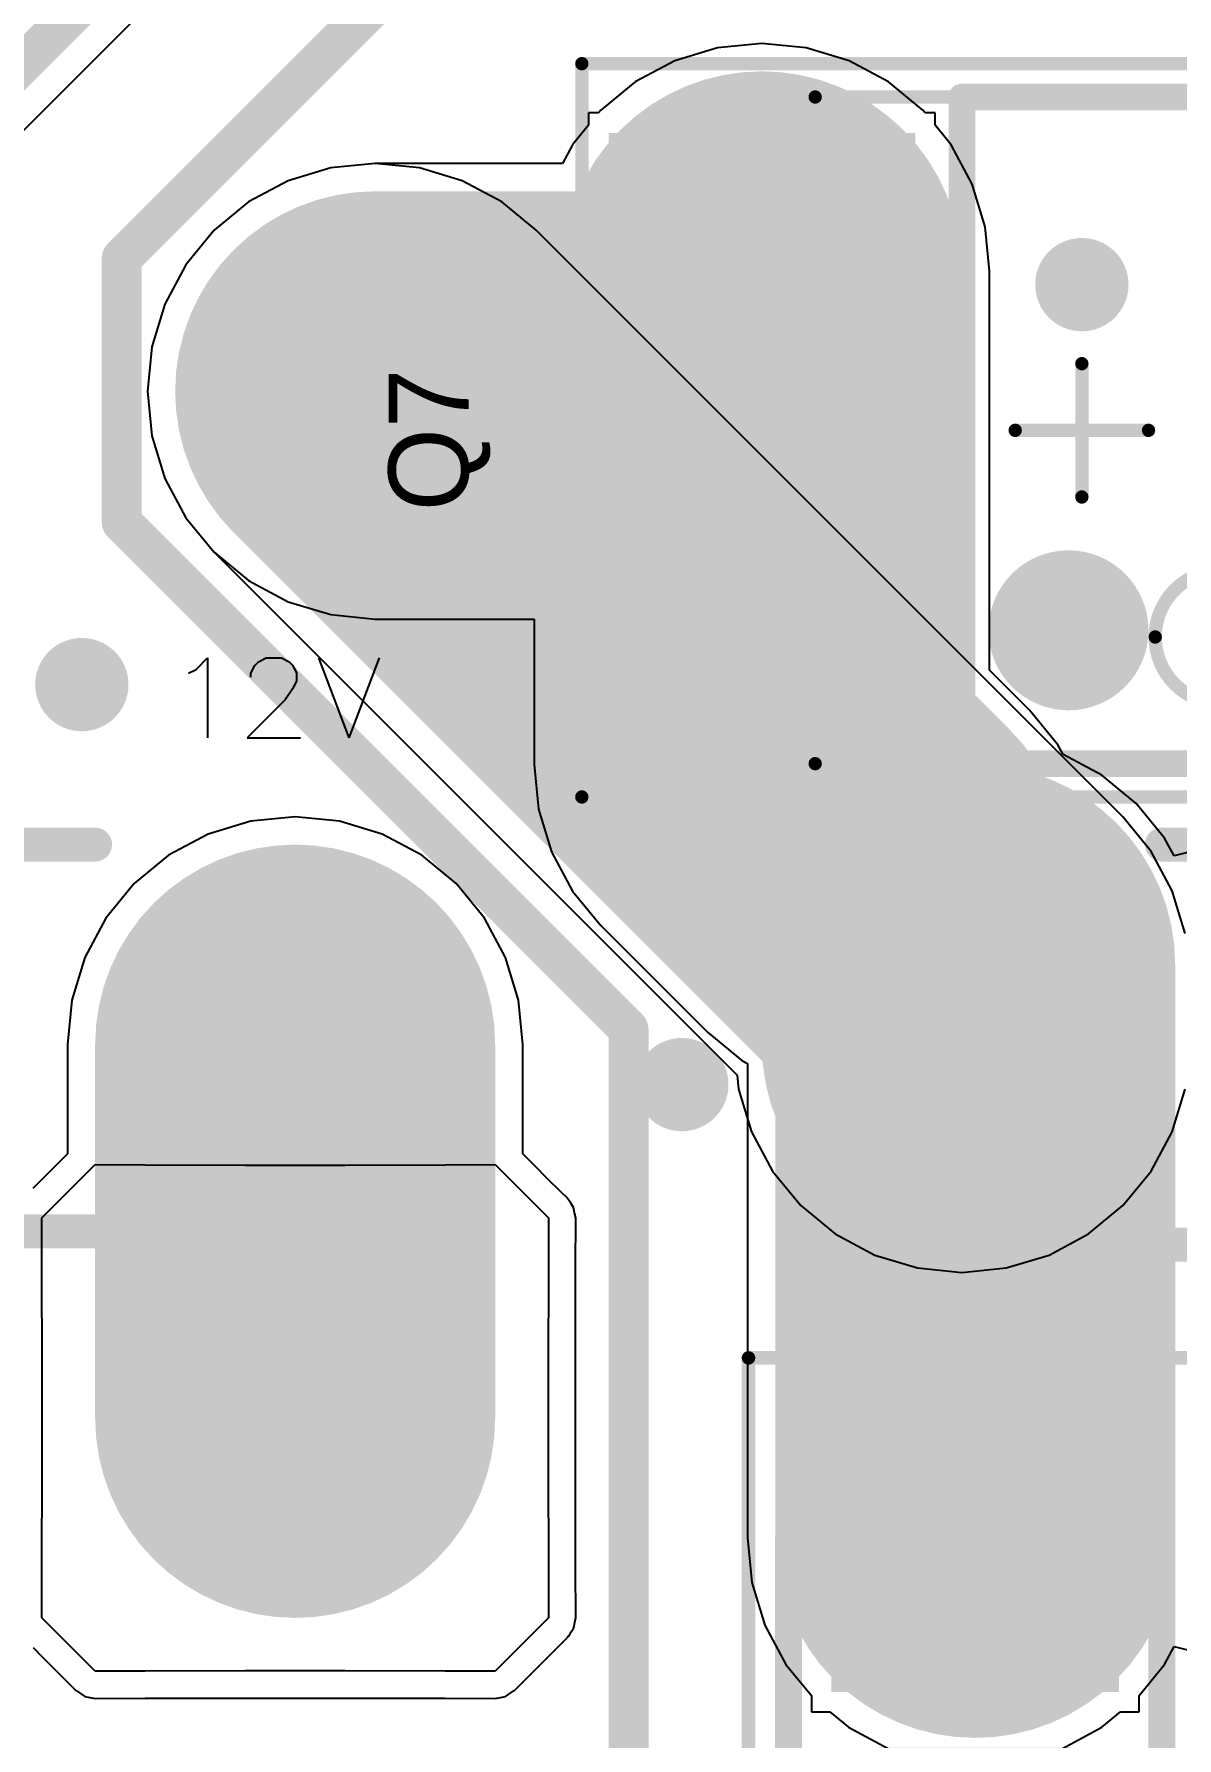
# Model space of a CAD drawing. Header units: millimetres. Extents: x 59 to 152, y 30 to 146.
# Drawn here: x 126.14 to 134.71, y 57.1 to 69.88 of the extents above; entities that cross this region are included whole.
import ezdxf

# ---------------------------------------------------------------- set-up
doc = ezdxf.new("R2010")
doc.units = ezdxf.units.MM
for name, color, linetype in [('BottomLayer', 5, 'Continuous'), ('BottomSolder', 6, 'Continuous'), ('Mechanical13', 56, 'Continuous'), ('Mechanical15', 56, 'Continuous'), ('Mechanical16', 56, 'Continuous'), ('MultiLayer', 9, 'Continuous'), ('PadHoleLayer', 156, 'Continuous'), ('TopLayer', 1, 'Continuous'), ('TopOverlay', 2, 'Continuous'), ('TopPaste', 8, 'Continuous'), ('TopSolder', 216, 'Continuous'), ('ViaHoleLayer', 16, 'Continuous')]:
    doc.layers.add(name, color=color, linetype=linetype)

# ---------------------------------------------------------------- blocks, each defined once
blk = doc.blocks.new('SMB_BIDIR_226')
at = {"layer": 'Mechanical16', "const_width": 0.1016}
for points in [[(3.556, 1.69999914), (-3.55000052, 1.69999914)], [(-3.55000052, -1.69999914), (-3.55000052, 1.69999914)], [(3.556, -1.69999914), (3.556, 1.69999914)], [(3.556, -1.69999914), (-3.55000052, -1.69999914)]]:
    blk.add_lwpolyline(points, dxfattribs=at)
at = {"layer": 'Mechanical16', "const_width": 0.0508}
for points in [[(-3.57540052, 1.69999914, 1), (-3.52460052, 1.69999914, 1)], [(-3.57540052, 1.69999914, 1), (-3.52460052, 1.69999914, 1)], [(3.5306, 1.69999914, 1), (3.5814, 1.69999914, 1)], [(3.5306, 1.69999914, 1), (3.5814, 1.69999914, 1)], [(-3.57540052, -1.69999914, 1), (-3.52460052, -1.69999914, 1)], [(-3.57540052, -1.69999914, 1), (-3.52460052, -1.69999914, 1)], [(3.5306, -1.69999914, 1), (3.5814, -1.69999914, 1)], [(3.5306, -1.69999914, 1), (3.5814, -1.69999914, 1)]]:
    blk.add_lwpolyline(points, format="xyb", close=True, dxfattribs=at)
at = {"layer": 'TopLayer'}
for points in [[(-1.09510068, -1.0287), (-1.09510068, 1.0287), (-3.30490068, -1.0287), (-3.30490068, 1.0287)], [(3.3147, -1.0287), (3.3147, 1.0287), (1.1049, -1.0287), (1.1049, 1.0287)]]:
    blk.add_solid(points, dxfattribs=at)
at = {"layer": 'TopOverlay'}
for p, q in [((0.7000011399999999, 0.7000011399999999), (-0.499999, 0)), ((0.7000011399999999, -0.7000011399999999), (0.7000011399999999, 0.7000011399999999)), ((-0.499999, 0), (0.7000011399999999, -0.7000011399999999))]:
    blk.add_line(p, q, dxfattribs=at)
for points, const_width in [([(2.20000068, 1.39999974), (-2.20000068, 1.39999974)], 0.2032), ([(-0.499999, -0.7000011399999999), (-0.499999, 0.7000011399999999)], 0.254), ([(2.20000068, -1.39999974), (-2.20000068, -1.39999974)], 0.2032)]:
    blk.add_lwpolyline(points, dxfattribs=dict(at, const_width=const_width))
for points, const_width in [([(-2.25080068, 1.39999974, 1), (-2.14920068, 1.39999974, 1)], 0.1016), ([(2.14920068, 1.39999974, 1), (2.25080068, 1.39999974, 1)], 0.1016), ([(-0.563499, 0.7000011399999999, 1), (-0.436499, 0.7000011399999999, 1)], 0.127), ([(-0.563499, -0.7000011399999999, 1), (-0.436499, -0.7000011399999999, 1)], 0.127), ([(-2.25080068, -1.39999974, 1), (-2.14920068, -1.39999974, 1)], 0.1016), ([(2.14920068, -1.39999974, 1), (2.25080068, -1.39999974, 1)], 0.1016)]:
    blk.add_lwpolyline(points, format="xyb", close=True, dxfattribs=dict(at, const_width=const_width))
at = {"layer": 'TopPaste'}
for points in [[(-1.09510068, -1.0287), (-1.09510068, 1.0287), (-3.30490068, -1.0287), (-3.30490068, 1.0287)], [(3.3147, -1.0287), (3.3147, 1.0287), (1.1049, -1.0287), (1.1049, 1.0287)]]:
    blk.add_solid(points, dxfattribs=at)
at = {"layer": 'TopSolder'}
for points in [[(-1.04510078, -1.0786999), (-1.04510078, 1.0786999), (-3.35490058, -1.0786999), (-3.35490058, 1.0786999)], [(3.3646999, -1.0786999), (3.3646999, 1.0786999), (1.0549001, -1.0786999), (1.0549001, 1.0786999)]]:
    blk.add_solid(points, dxfattribs=at)
blk = doc.blocks.new('RUEF250_233')
at = {"layer": 'BottomLayer', "const_width": 1.00000054}
for points in [[(-2.99999908, 0, 1), (-2.00000108, 0, 1)], [(2.00000108, 0, 1), (2.99999908, 0, 1)]]:
    blk.add_lwpolyline(points, format="xyb", close=True, dxfattribs=at)
at = {"layer": 'BottomSolder', "const_width": 1.05000044}
for points in [[(-3.0250003, 0, 1), (-1.97499986, 0, 1)], [(1.97499986, 0, 1), (3.0250003, 0, 1)]]:
    blk.add_lwpolyline(points, format="xyb", close=True, dxfattribs=at)
at = {"layer": 'MultiLayer', "const_width": 1.00000054}
for points in [[(-2.99999908, 0, 1), (-2.00000108, 0, 1)], [(2.00000108, 0, 1), (2.99999908, 0, 1)]]:
    blk.add_lwpolyline(points, format="xyb", close=True, dxfattribs=at)
at = {"layer": 'PadHoleLayer', "const_width": 0.7999984}
for points in [[(-2.89999928, 0, 1), (-2.10000088, 0, 1)], [(2.10000088, 0, 1), (2.89999928, 0, 1)]]:
    blk.add_lwpolyline(points, format="xyb", close=True, dxfattribs=at)
at = {"layer": 'TopLayer', "const_width": 1.00000054}
for points in [[(-2.99999908, 0, 1), (-2.00000108, 0, 1)], [(2.00000108, 0, 1), (2.99999908, 0, 1)]]:
    blk.add_lwpolyline(points, format="xyb", close=True, dxfattribs=at)
at = {"layer": 'TopOverlay', "const_width": 0.254}
for points in [[(-5.749998659999999, -1.40000228), (-5.749998659999999, 1.49999954)], [(-5.749998659999999, 1.49999954), (-3.99999962, 1.49999954)], [(3.99999962, 1.49999954), (5.69999876, 1.49999954)], [(5.69999876, -1.49999954), (5.69999876, 1.49999954)], [(-5.749998659999999, -1.40000228), (-3.99999962, -1.40000228)], [(3.99999962, -1.49999954), (5.69999876, -1.49999954)]]:
    blk.add_lwpolyline(points, dxfattribs=at)
at = {"layer": 'TopOverlay', "const_width": 0.127}
for points in [[(-5.81349866, 1.49999954, 1), (-5.68649866, 1.49999954, 1)], [(-5.81349866, 1.49999954, 1), (-5.68649866, 1.49999954, 1)], [(-4.06349962, 1.49999954, 1), (-3.93649962, 1.49999954, 1)], [(3.93649962, 1.49999954, 1), (4.06349962, 1.49999954, 1)], [(5.636498759999999, 1.49999954, 1), (5.76349876, 1.49999954, 1)], [(5.636498759999999, 1.49999954, 1), (5.76349876, 1.49999954, 1)], [(-5.81349866, -1.40000228, 1), (-5.68649866, -1.40000228, 1)], [(-5.81349866, -1.40000228, 1), (-5.68649866, -1.40000228, 1)], [(-4.06349962, -1.40000228, 1), (-3.93649962, -1.40000228, 1)], [(3.93649962, -1.49999954, 1), (4.06349962, -1.49999954, 1)], [(5.636498759999999, -1.49999954, 1), (5.76349876, -1.49999954, 1)], [(5.636498759999999, -1.49999954, 1), (5.76349876, -1.49999954, 1)]]:
    blk.add_lwpolyline(points, format="xyb", close=True, dxfattribs=at)
at = {"layer": 'TopSolder', "const_width": 1.05000044}
for points in [[(-3.0250003, 0, 1), (-1.97499986, 0, 1)], [(1.97499986, 0, 1), (3.0250003, 0, 1)]]:
    blk.add_lwpolyline(points, format="xyb", close=True, dxfattribs=at)
blk = doc.blocks.new('SO_8___IRF_FET_251')
at = {"layer": 'Mechanical13', "const_width": 0.0999998}
for points in [[(2.00000108, 2.50000008), (-2.00000108, 2.50000008)], [(-2.00000108, 2.50000008), (-2.00000108, -2.50000008)], [(2.00000108, 2.50000008), (2.00000108, -2.50000008)], [(2.00000108, -2.50000008), (-2.00000108, -2.50000008)]]:
    blk.add_lwpolyline(points, dxfattribs=at)
at = {"layer": 'Mechanical13'}
for points, const_width in [([(-2.02499976, 2.50000008, 1), (-1.9750024, 2.50000008, 1)], 0.0499999), ([(-2.02499976, 2.50000008, 1), (-1.9750024, 2.50000008, 1)], 0.0499999), ([(1.9750024, 2.50000008, 1), (2.02499976, 2.50000008, 1)], 0.0499999), ([(1.9750024, 2.50000008, 1), (2.02499976, 2.50000008, 1)], 0.0499999), ([(-0.55000144, 1.54999944, 1), (-1.54999944, 1.54999944, 1)], 0.0999998), ([(-1.57499812, 1.54999944, 1), (-1.52500076, 1.54999944, 1)], 0.0499999), ([(-0.57500012, 1.54999944, 1), (-0.52500276, 1.54999944, 1)], 0.0499999), ([(-2.02499976, -2.50000008, 1), (-1.9750024, -2.50000008, 1)], 0.0499999), ([(-2.02499976, -2.50000008, 1), (-1.9750024, -2.50000008, 1)], 0.0499999), ([(1.9750024, -2.50000008, 1), (2.02499976, -2.50000008, 1)], 0.0499999), ([(1.9750024, -2.50000008, 1), (2.02499976, -2.50000008, 1)], 0.0499999)]:
    blk.add_lwpolyline(points, format="xyb", close=True, dxfattribs=dict(at, const_width=const_width))
at = {"layer": 'Mechanical15', "const_width": 0.0999998}
for points in [[(3.75000012, 2.74999958), (-3.75000012, 2.74999958)], [(-3.75000012, 2.74999958), (-3.75000012, -2.74999958)], [(3.75000012, 2.74999958), (3.75000012, -2.74999958)], [(0, 0.499999), (0, -0.499999)], [(0.499999, 0), (-0.499999, 0)], [(3.75000012, -2.74999958), (-3.75000012, -2.74999958)]]:
    blk.add_lwpolyline(points, dxfattribs=at)
at = {"layer": 'Mechanical15', "const_width": 0.0499999}
for points in [[(-3.7749988, 2.74999958, 1), (-3.72500144, 2.74999958, 1)], [(-3.7749988, 2.74999958, 1), (-3.72500144, 2.74999958, 1)], [(3.72500144, 2.74999958, 1), (3.7749988, 2.74999958, 1)], [(3.72500144, 2.74999958, 1), (3.7749988, 2.74999958, 1)], [(-0.02499868, 0.499999, 1), (0.02499868, 0.499999, 1)], [(-0.52499768, 0, 1), (-0.47500032, 0, 1)], [(0.47500032, 0, 1), (0.52499768, 0, 1)], [(-0.02499868, -0.499999, 1), (0.02499868, -0.499999, 1)], [(-3.7749988, -2.74999958, 1), (-3.72500144, -2.74999958, 1)], [(-3.7749988, -2.74999958, 1), (-3.72500144, -2.74999958, 1)], [(3.72500144, -2.74999958, 1), (3.7749988, -2.74999958, 1)], [(3.72500144, -2.74999958, 1), (3.7749988, -2.74999958, 1)]]:
    blk.add_lwpolyline(points, format="xyb", close=True, dxfattribs=at)
at = {"layer": 'TopLayer'}
for points in [[(-1.29999994, 1.63000182), (-1.29999994, 2.17999818), (-3.50000062, 1.63000182), (-3.50000062, 2.17999818)], [(3.50000062, 1.63000182), (3.50000062, 2.17999818), (1.29999994, 1.63000182), (1.29999994, 2.17999818)], [(-1.29999994, 0.36000182), (-1.29999994, 0.90999818), (-3.50000062, 0.36000182), (-3.50000062, 0.90999818)], [(3.50000062, 0.36000182), (3.50000062, 0.90999818), (1.29999994, 0.36000182), (1.29999994, 0.90999818)], [(-1.29999994, -0.90999818), (-1.29999994, -0.36000182), (-3.50000062, -0.90999818), (-3.50000062, -0.36000182)], [(3.50000062, -0.90999818), (3.50000062, -0.36000182), (1.29999994, -0.90999818), (1.29999994, -0.36000182)], [(-1.29999994, -2.17999818), (-1.29999994, -1.63000182), (-3.50000062, -2.17999818), (-3.50000062, -1.63000182)], [(3.50000062, -2.17999818), (3.50000062, -1.63000182), (1.29999994, -2.17999818), (1.29999994, -1.63000182)]]:
    blk.add_solid(points, dxfattribs=at)
at = {"layer": 'TopOverlay'}
for points, const_width in [([(-2.27499926, 2.72999962, 1), (-2.5250013, 2.72999962, 1)], 0.2499995), ([(-2.58750054, 2.72999962, 1), (-2.46250206, 2.72999962, 1)], 0.12499848), ([(-2.3374985, 2.72999962, 1), (-2.21250002, 2.72999962, 1)], 0.12499848), ([(-0.95000064, 2.50000008, 1), (-0.85000084, 2.50000008, 1)], 0.0999998), ([(-0.95000064, 2.50000008, 1), (-0.85000084, 2.50000008, 1)], 0.0999998), ([(0.85000084, 2.50000008, 1), (0.95000064, 2.50000008, 1)], 0.0999998), ([(0.85000084, 2.50000008, 1), (0.95000064, 2.50000008, 1)], 0.0999998), ([(0.3999992, 1.49999954, 1), (-0.1999996, 1.49999954, 1)], 0.5999987999999999), ([(-0.3499993, 1.49999954, 1), (-0.0499999, 1.49999954, 1)], 0.2999994), ([(0.2499995, 1.49999954, 1), (0.5499989, 1.49999954, 1)], 0.2999994), ([(-0.95000064, -2.50000008, 1), (-0.85000084, -2.50000008, 1)], 0.0999998), ([(-0.95000064, -2.50000008, 1), (-0.85000084, -2.50000008, 1)], 0.0999998), ([(0.85000084, -2.50000008, 1), (0.95000064, -2.50000008, 1)], 0.0999998), ([(0.85000084, -2.50000008, 1), (0.95000064, -2.50000008, 1)], 0.0999998)]:
    blk.add_lwpolyline(points, format="xyb", close=True, dxfattribs=dict(at, const_width=const_width))
at = {"layer": 'TopOverlay', "const_width": 0.1999996}
for points in [[(-0.90000074, 2.50000008), (-0.90000074, -2.50000008)], [(0.90000074, 2.50000008), (-0.90000074, 2.50000008)], [(0.90000074, 2.50000008), (0.90000074, -2.50000008)], [(0.90000074, -2.50000008), (-0.90000074, -2.50000008)]]:
    blk.add_lwpolyline(points, dxfattribs=at)
at = {"layer": 'TopPaste'}
for points in [[(-1.29999994, 1.63000182), (-1.29999994, 2.17999818), (-3.50000062, 1.63000182), (-3.50000062, 2.17999818)], [(3.50000062, 1.63000182), (3.50000062, 2.17999818), (1.29999994, 1.63000182), (1.29999994, 2.17999818)], [(-1.29999994, 0.36000182), (-1.29999994, 0.90999818), (-3.50000062, 0.36000182), (-3.50000062, 0.90999818)], [(3.50000062, 0.36000182), (3.50000062, 0.90999818), (1.29999994, 0.36000182), (1.29999994, 0.90999818)], [(-1.29999994, -0.90999818), (-1.29999994, -0.36000182), (-3.50000062, -0.90999818), (-3.50000062, -0.36000182)], [(3.50000062, -0.90999818), (3.50000062, -0.36000182), (1.29999994, -0.90999818), (1.29999994, -0.36000182)], [(-1.29999994, -2.17999818), (-1.29999994, -1.63000182), (-3.50000062, -2.17999818), (-3.50000062, -1.63000182)], [(3.50000062, -2.17999818), (3.50000062, -1.63000182), (1.29999994, -2.17999818), (1.29999994, -1.63000182)]]:
    blk.add_solid(points, dxfattribs=at)
at = {"layer": 'TopSolder'}
for points in [[(-1.25000004, 1.58000192), (-1.25000004, 2.22999808), (-3.55000052, 1.58000192), (-3.55000052, 2.22999808)], [(3.55000052, 1.58000192), (3.55000052, 2.22999808), (1.25000004, 1.58000192), (1.25000004, 2.22999808)], [(-1.25000004, 0.31000192), (-1.25000004, 0.95999808), (-3.55000052, 0.31000192), (-3.55000052, 0.95999808)], [(3.55000052, 0.31000192), (3.55000052, 0.95999808), (1.25000004, 0.31000192), (1.25000004, 0.95999808)], [(-1.25000004, -0.95999808), (-1.25000004, -0.31000192), (-3.55000052, -0.95999808), (-3.55000052, -0.31000192)], [(3.55000052, -0.95999808), (3.55000052, -0.31000192), (1.25000004, -0.95999808), (1.25000004, -0.31000192)], [(-1.25000004, -2.22999808), (-1.25000004, -1.58000192), (-3.55000052, -2.22999808), (-3.55000052, -1.58000192)], [(3.55000052, -2.22999808), (3.55000052, -1.58000192), (1.25000004, -2.22999808), (1.25000004, -1.58000192)]]:
    blk.add_solid(points, dxfattribs=at)
blk = doc.blocks.new('M____F___0039301101_323')
at = {"layer": 'BottomLayer', "const_width": 1.39999974}
blk.add_lwpolyline([(7.70000238, 5.49999916, 1), (9.099999579999999, 5.49999916, 1)], format="xyb", close=True, dxfattribs=at)
at = {"layer": 'BottomSolder', "const_width": 1.44999964}
blk.add_lwpolyline([(7.67500116, 5.49999916, 1), (9.125000799999999, 5.49999916, 1)], format="xyb", close=True, dxfattribs=at)
at = {"layer": 'MultiLayer', "const_width": 1.39999974}
blk.add_lwpolyline([(7.70000238, 5.49999916, 1), (9.099999579999999, 5.49999916, 1)], format="xyb", close=True, dxfattribs=at)
at = {"layer": 'PadHoleLayer', "const_width": 0.8999982}
blk.add_lwpolyline([(7.950001879999999, 5.49999916, 1), (8.85000008, 5.49999916, 1)], format="xyb", close=True, dxfattribs=at)
at = {"layer": 'TopLayer', "const_width": 1.39999974}
blk.add_lwpolyline([(7.70000238, 5.49999916, 1), (9.099999579999999, 5.49999916, 1)], format="xyb", close=True, dxfattribs=at)
at = {"layer": 'TopSolder', "const_width": 1.44999964}
blk.add_lwpolyline([(7.67500116, 5.49999916, 1), (9.125000799999999, 5.49999916, 1)], format="xyb", close=True, dxfattribs=at)

msp = doc.modelspace()

# ---------------------------------------------------------------- linework, layer by layer
at = {"layer": 'BottomLayer'}
for p, q in [((128.69999914, 68.90822388), (128.36674098, 68.87539946)), ((129.0332573, 68.87539946), (128.69999914, 68.90822388)), ((128.0462895, 68.77819366), (127.75096116, 68.62033774)), ((128.36674098, 68.87539946), (128.0462895, 68.77819366)), ((129.35370878, 68.77819366), (129.0332573, 68.87539946)), ((129.64903712, 68.62033774), (129.35370878, 68.77819366)), ((127.75096116, 68.62033774), (127.49210214, 68.40789722)), ((129.90789614, 68.40789722), (129.64903712, 68.62033774)), ((127.49210214, 68.40789722), (127.27966162, 68.14903819999999)), ((134.30788226, 64.00790855999999), (129.90789614, 68.40789722)), ((127.27966162, 68.14903819999999), (127.1218057, 67.85370986)), ((127.1218057, 67.85370986), (127.0245999, 67.53325837999999)), ((127.0245999, 67.53325837999999), (126.99177548, 67.20000021999999)), ((126.99177548, 67.20000021999999), (127.0245999, 66.86674205999999)), ((127.0245999, 66.86674205999999), (127.1218057, 66.54629057999999)), ((127.1218057, 66.54629057999999), (127.27966162, 66.25096223999999)), ((127.27966162, 66.25096223999999), (127.49210214, 65.99210321999999)), ((127.49210214, 65.99210321999999), (131.41445396, 62.06975394)), ((127.76673964, 63.9753991), (127.4462907, 63.8781933)), ((128.10000034, 64.00822352), (127.76673964, 63.9753991)), ((128.43325596, 63.9753991), (128.10000034, 64.00822352)), ((128.75370744, 63.8781933), (128.43325596, 63.9753991)), ((134.3078975, 64.00789585999999), (134.30788226, 64.00790855999999)), ((134.52033802, 63.74903684), (134.3078975, 64.00789585999999)), ((127.4462907, 63.8781933), (127.15095982, 63.72033738)), ((129.04903832, 63.72033738), (128.75370744, 63.8781933)), ((127.15095982, 63.72033738), (126.89210334, 63.50789686)), ((129.30789734, 63.50789686), (129.04903832, 63.72033738)), ((134.67819394, 63.4537085), (134.52033802, 63.74903684)), ((126.89210334, 63.50789686), (126.67966028, 63.2490353)), ((129.52033786, 63.24903784), (129.30789734, 63.50789686)), ((134.77540228, 63.13325701999999), (134.67819394, 63.4537085)), ((126.67966028, 63.2490353), (126.52180436, 62.95370696)), ((129.67819378, 62.95370696), (129.52033786, 63.24903784)), ((126.52180436, 62.95370696), (126.42459602, 62.63325548)), ((129.77539958, 62.63325548), (129.67819378, 62.95370696)), ((126.42459602, 62.63325548), (126.39177414, 62.29999732)), ((129.808224, 62.29999986), (129.77539958, 62.63325548)), ((126.39177414, 62.29999732), (126.39177414, 61.47984656)), ((129.80822146, 62.29997445999999), (129.808224, 62.29999986)), ((129.80822146, 61.47980084), (129.80822146, 62.29997445999999)), ((131.41445396, 62.06975394), (131.42459872, 61.9667417)), ((131.42459872, 61.9667417), (131.52180706, 61.64629022)), ((134.67819394, 61.64629022), (134.77540228, 61.9667417)), ((131.52180706, 61.64629022), (131.67966552, 61.35096188)), ((134.52033548, 61.35096188), (134.67819394, 61.64629022)), ((126.39177414, 61.47984656), (126.30584848, 61.39363388)), ((129.89386518, 61.39387517999999), (129.80822146, 61.47980084)), ((126.30584848, 61.39363388), (126.2063135, 61.29409381999999)), ((126.45027796, 61.24967938), (126.55011774, 61.34984935999999)), ((126.55011774, 61.34984935999999), (126.5999754, 61.39999404)), ((126.5999754, 61.39999404), (126.59998302, 61.39999404)), ((126.59998302, 61.39999404), (126.97497846, 61.39856401999999)), ((126.97497846, 61.39856401999999), (127.72497696, 61.3969308)), ((127.72497696, 61.3969308), (128.474978, 61.3969308)), ((128.474978, 61.3969308), (129.22497396, 61.39856401999999)), ((129.22497396, 61.39856401999999), (129.59997194, 61.39999404)), ((129.59997194, 61.39999404), (129.59997448, 61.39999404)), ((129.59997448, 61.39999404), (129.64983468, 61.34984935999999)), ((129.64983468, 61.34984935999999), (129.74967192, 61.24968191999999)), ((129.99363892, 61.29409889999999), (129.89386518, 61.39387517999999)), ((131.67966552, 61.35096188), (131.8921035, 61.09210286)), ((134.3078975, 61.09210286), (134.52033548, 61.35096188)), ((126.2063135, 61.29409381999999), (126.13322754, 61.22124408)), ((126.35027562, 61.14967196), (126.45027796, 61.24967938)), ((129.74967192, 61.24968191999999), (129.8496768, 61.14967703999999)), ((130.09380382, 61.19425404), (129.99363892, 61.29409889999999)), ((126.25011072, 61.04982964), (126.35027562, 61.14967196)), ((129.8496768, 61.14967703999999), (129.9498417, 61.04983472)), ((130.14376562, 61.1445818), (130.09380382, 61.19425404)), ((130.14405772, 61.14414746), (130.14376562, 61.1445818)), ((130.14449714, 61.14385282), (130.14405772, 61.14414746)), ((130.16624716, 61.11114524), (130.14449714, 61.14385282)), ((130.18815974, 61.0785545), (130.16624716, 61.11114524)), ((131.8921035, 61.09210286), (132.15096252, 60.87966488)), ((134.04903848, 60.87966488), (134.3078975, 61.09210286)), ((126.19996604, 60.9999669), (126.25011072, 61.04982964)), ((126.19997112, 60.99996436), (126.19996604, 60.9999669)), ((126.20081948, 60.62496891999999), (126.19997112, 60.99996436)), ((129.9498417, 61.04983472), (129.99998638, 60.99997706)), ((129.99998638, 60.99997706), (129.99915834, 60.62497908)), ((130.18826388, 61.07803634), (130.18815974, 61.0785545)), ((130.18855598, 61.07759692), (130.18826388, 61.07803634)), ((130.19612264, 61.03911084), (130.18855598, 61.07759692)), ((130.2039052, 61.00056126), (130.19612264, 61.03911084)), ((130.20307716, 60.62452949999999), (130.2039052, 60.99952748)), ((130.2038036, 61.0000431), (130.2039052, 61.00056126)), ((130.2039052, 60.99952748), (130.2038036, 61.0000431)), ((132.15096252, 60.87966488), (132.44629086, 60.72180642)), ((133.75371014, 60.72180642), (134.04903848, 60.87966488)), ((132.44629086, 60.72180642), (132.76674234, 60.62459808)), ((133.43325866, 60.62459808), (133.75371014, 60.72180642)), ((126.20178976, 59.8749755), (126.20081948, 60.62496891999999)), ((129.99915834, 60.62497908), (129.99821092, 59.87498058)), ((130.20212974, 59.87472404), (130.20307716, 60.62452949999999)), ((132.76674234, 60.62459808), (133.1000005, 60.5917762)), ((133.1000005, 60.5917762), (133.43325866, 60.62459808)), ((126.20178976, 59.12497954), (126.20178976, 59.8749755)), ((129.99821092, 59.87498058), (129.99821092, 59.12497954)), ((130.20212974, 59.12523862), (130.20212974, 59.87472404)), ((126.20081948, 58.37498612), (126.20178976, 59.12497954)), ((129.99821092, 59.12497954), (129.99916088, 58.37498103999999)), ((130.2030797, 58.37543062), (130.20212974, 59.12523862)), ((126.19996858, 57.99999068), (126.20081948, 58.37498612)), ((129.99916088, 58.37498103999999), (129.99998892, 57.99998306)), ((130.20390774, 58.00043518), (130.2030797, 58.37543062)), ((126.25005738, 57.95008476), (126.19996096, 57.99999321999999)), ((126.19996096, 57.99999321999999), (126.19996858, 57.99999068)), ((126.35017148, 57.85018909999999), (126.25005738, 57.95008476)), ((129.94986964, 57.95010254), (129.84973268, 57.85022974)), ((129.99998638, 57.99998814), (129.94986964, 57.95010254)), ((129.99998892, 57.99998306), (129.99998638, 57.99998814)), ((130.15403992, 57.86637398), (130.17015368, 57.8946391)), ((130.17015368, 57.8946391), (130.18820292, 57.92151738)), ((130.18820292, 57.92151738), (130.18829182, 57.92196441999999)), ((130.18829182, 57.92196441999999), (130.18855852, 57.9223632)), ((130.18855852, 57.9223632), (130.18992758, 57.92932534)), ((130.18992758, 57.92932534), (130.19344548, 57.93549754)), ((130.19344548, 57.93549754), (130.19750948, 57.96775046)), ((130.19750948, 57.96775046), (130.2039052, 57.9995157)), ((130.2038163, 57.99997036), (130.20390774, 58.00043518)), ((130.2039052, 57.9995157), (130.2038163, 57.99997036)), ((126.13385746, 57.77796166), (126.2061357, 57.70583835999999)), ((126.45017636, 57.75018421999999), (126.35017148, 57.85018909999999)), ((129.84973268, 57.85022974), (129.7497278, 57.7502274)), ((129.99373544, 57.70584852), (130.0938724, 57.80571878)), ((130.0938724, 57.80571878), (130.09387494, 57.80572385999999)), ((130.09387494, 57.80572385999999), (130.14384436, 57.85546214)), ((130.14384436, 57.85546214), (130.14409836, 57.85584059999999)), ((130.14409836, 57.85584059999999), (130.14449968, 57.85610983999999)), ((130.14449968, 57.85610983999999), (130.14842906, 57.86202041999999)), ((130.14842906, 57.86202041999999), (130.15403992, 57.86637398)), ((126.2061357, 57.70583835999999), (126.20614332, 57.70583328)), ((126.20614332, 57.70583328), (126.3059831, 57.60599096)), ((126.55007202, 57.65007012), (126.45017636, 57.75018421999999)), ((126.59998048, 57.5999737), (126.55007202, 57.65007012)), ((129.64984992, 57.65009298), (129.59996178, 57.59997624)), ((129.7497278, 57.7502274), (129.64984992, 57.65009298)), ((129.89391852, 57.60603159999999), (129.99373544, 57.70584852)), ((126.3059831, 57.60599096), (126.30599072, 57.60598588)), ((126.30599072, 57.60598588), (126.40572128, 57.50603434)), ((126.97497592, 57.60140879999999), (126.59998048, 57.5999737)), ((127.72497188, 57.60305218), (126.97497592, 57.60140879999999)), ((128.47497038, 57.60305218), (127.72497188, 57.60305218)), ((129.22496634, 57.60141134), (128.47497038, 57.60305218)), ((129.59996178, 57.59997624), (129.22496634, 57.60141134)), ((129.7942286, 57.50608514), (129.89391344, 57.60602651999999)), ((129.89391344, 57.60602651999999), (129.89391852, 57.60603159999999)), ((126.40572128, 57.50603434), (126.40572636, 57.50602926)), ((126.40572636, 57.50602926), (126.45551798, 57.45605222)), ((126.45551798, 57.45605222), (126.4560082, 57.45572456)), ((126.4560082, 57.45572456), (126.45634094, 57.45522926)), ((126.45634094, 57.45522926), (126.48917044, 57.43347416)), ((126.48917044, 57.43347416), (126.521591, 57.41172414)), ((126.521591, 57.41172414), (126.52217012, 57.4116073)), ((126.52217012, 57.4116073), (126.52266542, 57.41127964)), ((126.52266542, 57.41127964), (126.56108038, 57.40379171999999)), ((126.56108038, 57.40379171999999), (126.59959694, 57.39605487999999)), ((126.59959694, 57.39605487999999), (126.60018114, 57.39616917999999)), ((126.60018114, 57.39616917999999), (126.60076026, 57.39605742)), ((126.60076026, 57.39605742), (126.97541788, 57.39748998)), ((126.97541788, 57.39748998), (127.72541892, 57.39913335999999)), ((127.72541892, 57.39913335999999), (128.47452334, 57.39913335999999)), ((128.47452334, 57.39913335999999), (129.2245193, 57.39749252)), ((129.2245193, 57.39749252), (129.599182, 57.39605996)), ((129.599182, 57.39605996), (129.59980176, 57.39618188)), ((129.59980176, 57.39618188), (129.60042914, 57.39605742)), ((129.60042914, 57.39605742), (129.63887204, 57.40379679999999)), ((129.63887204, 57.40379679999999), (129.67727684, 57.41128217999999)), ((129.67727684, 57.41128217999999), (129.6778077, 57.41163524)), ((129.6778077, 57.41163524), (129.67843, 57.4117597)), ((129.67843, 57.4117597), (129.71085056, 57.43353003999999)), ((129.71085056, 57.43353003999999), (129.74360132, 57.4552318)), ((129.74360132, 57.4552318), (129.74395692, 57.45576011999999)), ((129.74395692, 57.45576011999999), (129.7444827, 57.45611318)), ((129.7444827, 57.45611318), (129.79422352, 57.5060826)), ((129.79422352, 57.5060826), (129.7942286, 57.50608514))]:
    msp.add_line(p, q, dxfattribs=at)
at = {"layer": 'BottomLayer', "const_width": 2.99999908}
for points in [[(128.69999914, 67.20000021999999), (133.1000005, 62.79999886)], [(133.1000005, 62.29999986), (133.1000005, 62.79999886)], [(128.0999978, 62.29999732), (128.10000034, 62.29999986)], [(128.0999978, 59.50000038), (128.0999978, 62.29999732)]]:
    msp.add_lwpolyline(points, dxfattribs=at)
at = {"layer": 'BottomLayer'}
for points, const_width in [([(127.95000064, 67.20000021999999, 1), (129.44999764, 67.20000021999999, 1)], 1.49999954), ([(133.8499609, 67.99998083999999, 1), (134.1499603, 67.99998083999999, 1)], 0.2999994), ([(128.38249914, 67.20000021999999, 1), (129.01749914, 67.20000021999999, 1)], 0.635), ([(126.3499632, 64.99998176, 1), (126.6499626, 64.99998176, 1)], 0.2999994), ([(132.350002, 62.79999886, 1), (133.849999, 62.79999886, 1)], 1.49999954), ([(132.350002, 62.79999886, 1), (133.849999, 62.79999886, 1)], 1.49999954), ([(127.3499993, 62.29999732, 1), (128.8499963, 62.29999732, 1)], 1.49999954), ([(127.3499993, 62.29999732, 1), (128.8499963, 62.29999732, 1)], 1.49999954), ([(127.35000184, 62.29999986, 1), (128.84999884, 62.29999986, 1)], 1.49999954), ([(132.350002, 62.29999986, 1), (133.849999, 62.29999986, 1)], 1.49999954), ([(130.84996182, 61.99998268, 1), (131.14996122, 61.99998268, 1)], 0.2999994), ([(127.3499993, 59.50000038, 1), (128.8499963, 59.50000038, 1)], 1.49999954)]:
    msp.add_lwpolyline(points, format="xyb", close=True, dxfattribs=dict(at, const_width=const_width))
at = {"layer": 'BottomSolder'}
for points, const_width in [([(133.82496222, 67.99998083999999, 1), (134.17495898, 67.99998083999999, 1)], 0.3499993), ([(128.35750046, 67.20000021999999, 1), (129.04249782, 67.20000021999999, 1)], 0.6849999), ([(126.32496452, 64.99998176, 1), (126.67496128, 64.99998176, 1)], 0.3499993), ([(130.82496314, 61.99998268, 1), (131.1749599, 61.99998268, 1)], 0.3499993)]:
    msp.add_lwpolyline(points, format="xyb", close=True, dxfattribs=dict(at, const_width=const_width))
at = {"layer": 'MultiLayer'}
for points, const_width in [([(133.8499609, 67.99998083999999, 1), (134.1499603, 67.99998083999999, 1)], 0.2999994), ([(128.38249914, 67.20000021999999, 1), (129.01749914, 67.20000021999999, 1)], 0.635), ([(126.3499632, 64.99998176, 1), (126.6499626, 64.99998176, 1)], 0.2999994), ([(130.84996182, 61.99998268, 1), (131.14996122, 61.99998268, 1)], 0.2999994)]:
    msp.add_lwpolyline(points, format="xyb", close=True, dxfattribs=dict(at, const_width=const_width))
at = {"layer": 'TopLayer'}
for p, q in [((124.25685588, 67.35218178), (127.19593814, 70.29126404)), ((131.2667428, 69.77540273999999), (130.94629132, 69.6781944)), ((131.60000096, 69.80822461999999), (131.2667428, 69.77540273999999)), ((131.93325912, 69.77540273999999), (131.60000096, 69.80822461999999)), ((132.2537106, 69.6781944), (131.93325912, 69.77540273999999)), ((130.94629132, 69.6781944), (130.65096298, 69.52033594)), ((132.54903894, 69.52033594), (132.2537106, 69.6781944)), ((130.65096298, 69.52033594), (130.39210396, 69.30789795999999)), ((132.80789796, 69.30789795999999), (132.54903894, 69.52033594)), ((130.37516216, 69.28725284), (130.30000102, 69.28725284)), ((130.30000102, 69.28725284), (130.30000102, 69.19566806)), ((130.39210396, 69.30789795999999), (130.37516216, 69.28725284)), ((132.82483976, 69.28725284), (132.80789796, 69.30789795999999)), ((132.9000009, 69.28725284), (132.82483976, 69.28725284)), ((132.9000009, 69.19566806), (132.9000009, 69.28725284)), ((130.30000102, 69.19566806), (130.17966598, 69.04903894)), ((133.02033594, 69.04903894), (132.9000009, 69.19566806)), ((130.17966598, 69.04903894), (130.10439816, 68.90822388)), ((133.1781944, 68.75371059999999), (133.02033594, 69.04903894)), ((128.69999914, 68.90822388), (128.36674098, 68.875402)), ((130.10439816, 68.90822388), (128.69999914, 68.90822388)), ((128.0462895, 68.77819366), (127.75096116, 68.6203352)), ((128.36674098, 68.875402), (128.0462895, 68.77819366)), ((133.27540274, 68.43325912), (133.1781944, 68.75371059999999)), ((127.75096116, 68.6203352), (127.49210214, 68.40789722)), ((127.49210214, 68.40789722), (127.27966416, 68.14903819999999)), ((133.30822462, 68.10000096), (133.27540274, 68.43325912)), ((127.27966416, 68.14903819999999), (127.1218057, 67.85370986)), ((133.30822462, 67.54225506), (133.30822462, 68.10000096)), ((127.1218057, 67.85370986), (127.02459736, 67.53325837999999)), ((127.02459736, 67.53325837999999), (126.99177548, 67.20000021999999)), ((133.30822462, 66.27225505999999), (133.30822462, 67.54225506)), ((126.99177548, 67.20000021999999), (127.02459736, 66.86674205999999)), ((127.02459736, 66.86674205999999), (127.1218057, 66.54629057999999)), ((127.1218057, 66.54629057999999), (127.27966416, 66.25096223999999)), ((127.27966416, 66.25096223999999), (127.49210214, 65.99210321999999)), ((133.30822462, 65.10756854), (133.30822462, 66.27225505999999)), ((127.49210214, 65.99210321999999), (127.75096116, 65.77966524)), ((127.75096116, 65.77966524), (128.0462895, 65.62180678)), ((128.0462895, 65.62180678), (128.36674098, 65.52459843999999)), ((128.36674098, 65.52459843999999), (128.69999914, 65.49177655999999)), ((128.69999914, 65.49177655999999), (129.8917773, 65.49177655999999)), ((129.8917773, 65.49177655999999), (129.8917773, 64.3999982)), ((133.60789636, 64.8078968), (133.30822462, 65.10756854)), ((133.82033688, 64.54903777999999), (133.60789636, 64.8078968)), ((133.85999898, 64.47483168), (133.82033688, 64.54903777999999)), ((134.14903828, 64.32033618), (133.85999898, 64.47483168)), ((129.8917773, 64.3999982), (129.92459918, 64.06674004)), ((134.4078973, 64.1078982), (134.14903828, 64.32033618)), ((129.92459918, 64.06674004), (130.02180752, 63.74628856)), ((134.62033528, 63.84903918), (134.4078973, 64.1078982)), ((127.76674218, 63.97540163999999), (127.4462907, 63.8781933)), ((128.10000034, 64.00822352), (127.76674218, 63.97540163999999)), ((128.4332585, 63.97540163999999), (128.10000034, 64.00822352)), ((128.75370998, 63.8781933), (128.4332585, 63.97540163999999)), ((127.4462907, 63.8781933), (127.15096236, 63.72033484)), ((129.04903832, 63.72033484), (128.75370998, 63.8781933)), ((134.69177786, 63.71538184), (134.62033528, 63.84903918)), ((127.15096236, 63.72033484), (126.89210334, 63.50789686)), ((129.30789734, 63.50789686), (129.04903832, 63.72033484)), ((130.02180752, 63.74628856), (130.17966344, 63.45096022)), ((134.89177746, 63.7654808), (134.69177786, 63.71538184)), ((126.89210334, 63.50789686), (126.67966536, 63.24903784)), ((129.52033532, 63.24903784), (129.30789734, 63.50789686)), ((130.17966344, 63.45096022), (130.39210396, 63.1921012)), ((126.67966536, 63.24903784), (126.5218069, 62.9537095)), ((129.67819378, 62.9537095), (129.52033532, 63.24903784)), ((130.39210396, 63.1921012), (131.19210236, 62.3921028)), ((126.5218069, 62.9537095), (126.42459856, 62.63325802)), ((129.77540212, 62.63325802), (129.67819378, 62.9537095)), ((126.42459856, 62.63325802), (126.39177668, 62.29999986)), ((129.808224, 62.29999986), (129.77540212, 62.63325802)), ((131.19210236, 62.3921028), (131.45096138, 62.17966228)), ((126.39177668, 62.29999986), (126.39177668, 61.4798491)), ((129.808224, 61.4797983), (129.808224, 62.29999986)), ((131.45096138, 62.17966228), (131.49177664, 62.15784622)), ((131.49177664, 62.15784622), (131.49177664, 58.59999964)), ((126.39177668, 61.4798491), (126.30584848, 61.39363388)), ((129.89386518, 61.39387517999999), (129.808224, 61.4797983)), ((126.30584848, 61.39363388), (126.2063135, 61.29409381999999)), ((126.45027796, 61.24967938), (126.55011774, 61.34984935999999)), ((126.55011774, 61.34984935999999), (126.5999754, 61.39999404)), ((126.5999754, 61.39999404), (126.59998302, 61.39999404)), ((126.59998302, 61.39999404), (126.97497846, 61.39856401999999)), ((126.97497846, 61.39856401999999), (127.72497696, 61.3969308)), ((127.72497696, 61.3969308), (128.474978, 61.3969308)), ((128.474978, 61.3969308), (129.22497396, 61.39856401999999)), ((129.22497396, 61.39856401999999), (129.59997194, 61.39999404)), ((129.59997194, 61.39999404), (129.59997448, 61.39999404)), ((129.59997448, 61.39999404), (129.64983468, 61.34984935999999)), ((129.64983468, 61.34984935999999), (129.74967192, 61.24968191999999)), ((129.99363892, 61.29409889999999), (129.89386518, 61.39387517999999)), ((126.2063135, 61.29409381999999), (126.13322754, 61.22124408)), ((126.35027562, 61.14967196), (126.45027796, 61.24967938)), ((129.74967192, 61.24968191999999), (129.8496768, 61.14967703999999)), ((130.09380382, 61.19425404), (129.99363892, 61.29409889999999)), ((126.25011072, 61.04982964), (126.35027562, 61.14967196)), ((129.8496768, 61.14967703999999), (129.9498417, 61.04983472)), ((130.14376562, 61.1445818), (130.09380382, 61.19425404)), ((130.14405772, 61.14414746), (130.14376562, 61.1445818)), ((130.14449714, 61.14385282), (130.14405772, 61.14414746)), ((130.16624716, 61.11114524), (130.14449714, 61.14385282)), ((130.18815974, 61.0785545), (130.16624716, 61.11114524)), ((126.19996604, 60.9999669), (126.25011072, 61.04982964)), ((126.19997112, 60.99996436), (126.19996604, 60.9999669)), ((126.20081948, 60.62496891999999), (126.19997112, 60.99996436)), ((129.9498417, 61.04983472), (129.99998638, 60.99997706)), ((129.99998638, 60.99997706), (129.99915834, 60.62497908)), ((130.18826388, 61.07803634), (130.18815974, 61.0785545)), ((130.18855598, 61.07759692), (130.18826388, 61.07803634)), ((130.19612264, 61.03911084), (130.18855598, 61.07759692)), ((130.2039052, 61.00056126), (130.19612264, 61.03911084)), ((130.20307716, 60.62452949999999), (130.2039052, 60.99952748)), ((130.2038036, 61.0000431), (130.2039052, 61.00056126)), ((130.2039052, 60.99952748), (130.2038036, 61.0000431)), ((126.20178976, 59.8749755), (126.20081948, 60.62496891999999)), ((129.99915834, 60.62497908), (129.99821092, 59.87498058)), ((130.20212974, 59.87472404), (130.20307716, 60.62452949999999)), ((126.20178976, 59.12497954), (126.20178976, 59.8749755)), ((129.99821092, 59.87498058), (129.99821092, 59.12497954)), ((130.20212974, 59.12523862), (130.20212974, 59.87472404)), ((126.20081948, 58.37498612), (126.20178976, 59.12497954)), ((129.99821092, 59.12497954), (129.99916088, 58.37498103999999)), ((130.2030797, 58.37543062), (130.20212974, 59.12523862)), ((131.49177664, 58.59999964), (131.52459852, 58.26674147999999)), ((126.19996858, 57.99999068), (126.20081948, 58.37498612)), ((129.99916088, 58.37498103999999), (129.99998892, 57.99998306)), ((130.20390774, 58.00043518), (130.2030797, 58.37543062)), ((131.52459852, 58.26674147999999), (131.62180686, 57.94629)), ((126.25005738, 57.95008476), (126.19996096, 57.99999321999999)), ((126.19996096, 57.99999321999999), (126.19996858, 57.99999068)), ((126.35017148, 57.85018909999999), (126.25005738, 57.95008476)), ((129.94986964, 57.95010254), (129.84973268, 57.85022974)), ((129.99998638, 57.99998814), (129.94986964, 57.95010254)), ((129.99998892, 57.99998306), (129.99998638, 57.99998814)), ((130.15403992, 57.86637398), (130.17015368, 57.8946391)), ((130.17015368, 57.8946391), (130.18820292, 57.92151738)), ((130.18820292, 57.92151738), (130.18829182, 57.92196441999999)), ((130.18829182, 57.92196441999999), (130.18855852, 57.9223632)), ((130.18855852, 57.9223632), (130.18992758, 57.92932534)), ((130.18992758, 57.92932534), (130.19344548, 57.93549754)), ((130.19344548, 57.93549754), (130.19750948, 57.96775046)), ((130.19750948, 57.96775046), (130.2039052, 57.9995157)), ((130.2038163, 57.99997036), (130.20390774, 58.00043518)), ((130.2039052, 57.9995157), (130.2038163, 57.99997036)), ((131.62180686, 57.94629), (131.77966532, 57.65096166)), ((126.13385746, 57.77796166), (126.2061357, 57.70583835999999)), ((126.45017636, 57.75018421999999), (126.35017148, 57.85018909999999)), ((129.84973268, 57.85022974), (129.7497278, 57.7502274)), ((129.99373544, 57.70584852), (130.0938724, 57.80571878)), ((130.0938724, 57.80571878), (130.09387494, 57.80572385999999)), ((130.09387494, 57.80572385999999), (130.14384436, 57.85546214)), ((130.14384436, 57.85546214), (130.14409836, 57.85584059999999)), ((130.14409836, 57.85584059999999), (130.14449968, 57.85610983999999)), ((130.14449968, 57.85610983999999), (130.14842906, 57.86202041999999)), ((130.14842906, 57.86202041999999), (130.15403992, 57.86637398)), ((134.62033528, 57.65096166), (134.69177786, 57.784619)), ((134.69177786, 57.784619), (134.89177746, 57.73452004)), ((126.2061357, 57.70583835999999), (126.20614332, 57.70583328)), ((126.20614332, 57.70583328), (126.3059831, 57.60599096)), ((126.55007202, 57.65007012), (126.45017636, 57.75018421999999)), ((126.59998048, 57.5999737), (126.55007202, 57.65007012)), ((129.64984992, 57.65009298), (129.59996178, 57.59997624)), ((129.7497278, 57.7502274), (129.64984992, 57.65009298)), ((129.89391852, 57.60603159999999), (129.99373544, 57.70584852)), ((131.77966532, 57.65096166), (131.9713007, 57.41745184)), ((134.4286999, 57.41745184), (134.62033528, 57.65096166)), ((126.3059831, 57.60599096), (126.30599072, 57.60598588)), ((126.30599072, 57.60598588), (126.40572128, 57.50603434)), ((126.97497592, 57.60140879999999), (126.59998048, 57.5999737)), ((127.72497188, 57.60305218), (126.97497592, 57.60140879999999)), ((128.47497038, 57.60305218), (127.72497188, 57.60305218)), ((129.22496634, 57.60141134), (128.47497038, 57.60305218)), ((129.59996178, 57.59997624), (129.22496634, 57.60141134)), ((129.7942286, 57.50608514), (129.89391344, 57.60602651999999)), ((129.89391344, 57.60602651999999), (129.89391852, 57.60603159999999)), ((126.40572128, 57.50603434), (126.40572636, 57.50602926)), ((126.40572636, 57.50602926), (126.45551798, 57.45605222)), ((126.45551798, 57.45605222), (126.4560082, 57.45572456)), ((126.4560082, 57.45572456), (126.45634094, 57.45522926)), ((126.45634094, 57.45522926), (126.48917044, 57.43347416)), ((126.48917044, 57.43347416), (126.521591, 57.41172414)), ((126.521591, 57.41172414), (126.52217012, 57.4116073)), ((126.52217012, 57.4116073), (126.52266542, 57.41127964)), ((126.52266542, 57.41127964), (126.56108038, 57.40379171999999)), ((126.56108038, 57.40379171999999), (126.59959694, 57.39605487999999)), ((126.59959694, 57.39605487999999), (126.60018114, 57.39616917999999)), ((126.60018114, 57.39616917999999), (126.60076026, 57.39605742)), ((126.60076026, 57.39605742), (126.97541788, 57.39748998)), ((126.97541788, 57.39748998), (127.72541892, 57.39913335999999)), ((127.72541892, 57.39913335999999), (128.47452334, 57.39913335999999)), ((128.47452334, 57.39913335999999), (129.2245193, 57.39749252)), ((129.2245193, 57.39749252), (129.599182, 57.39605996)), ((129.599182, 57.39605996), (129.59980176, 57.39618188)), ((129.59980176, 57.39618188), (129.60042914, 57.39605742)), ((129.60042914, 57.39605742), (129.63887204, 57.40379679999999)), ((129.63887204, 57.40379679999999), (129.67727684, 57.41128217999999)), ((129.67727684, 57.41128217999999), (129.6778077, 57.41163524)), ((129.6778077, 57.41163524), (129.67843, 57.4117597)), ((129.67843, 57.4117597), (129.71085056, 57.43353003999999)), ((129.71085056, 57.43353003999999), (129.74360132, 57.4552318)), ((129.74360132, 57.4552318), (129.74395692, 57.45576011999999)), ((129.74395692, 57.45576011999999), (129.7444827, 57.45611318)), ((129.7444827, 57.45611318), (129.79422352, 57.5060826)), ((129.79422352, 57.5060826), (129.7942286, 57.50608514)), ((131.9713007, 57.41745184), (131.9713007, 57.29510003999999)), ((134.4286999, 57.29510003999999), (134.4286999, 57.41745184)), ((131.9713007, 57.29510003999999), (132.1103022, 57.29510003999999)), ((132.1103022, 57.29510003999999), (132.25096232, 57.17966466)), ((134.14903828, 57.17966466), (134.2896984, 57.29510003999999)), ((134.2896984, 57.29510003999999), (134.4286999, 57.29510003999999)), ((132.25096232, 57.17966466), (132.54629066, 57.0218062)), ((133.85370994, 57.0218062), (134.14903828, 57.17966466))]:
    msp.add_line(p, q, dxfattribs=at)
for points, const_width in [([(123.89999858, 67.49999708), (126.94360184, 70.54360034)], 0.2999994), ([(126.8000004, 68.20000076), (128.69999914, 70.0999995)], 0.2999994), ([(131.60000096, 67.54225506), (131.60000096, 68.10000096)], 2.99999908), ([(131.60000096, 66.27225505999999), (131.60000096, 67.54225506)], 2.99999908), ([(128.69999914, 67.20000021999999), (131.25774612, 67.20000021999999)], 2.99999908), ([(126.8000004, 66.21629123999999), (126.8000004, 68.20000076)], 0.2999994), ([(131.60000096, 65.00225506), (131.60000096, 66.27225505999999)], 2.99999908), ([(131.60000096, 64.3999982), (131.60000096, 65.00225506)], 2.99999908), ([(126.8000004, 66.21629123999999), (130.60000042, 62.41629122)], 0.2999994), ([(131.60000096, 64.3999982), (132.39999936, 63.5999998)], 2.99999908), ([(133.2000003, 58.59999964), (133.2000003, 62.9000012)], 2.99999908), ([(128.10000034, 59.50000292), (128.10000034, 62.29999986)], 2.99999908), ([(130.60000042, 54.40000042), (130.60000042, 62.41629122)], 0.2999994), ([(128.0999978, 59.50000038), (128.10000034, 59.50000292)], 2.99999908)]:
    msp.add_lwpolyline(points, dxfattribs=dict(at, const_width=const_width))
for points, const_width in [([(130.85000246, 68.10000096, 1), (132.34999946, 68.10000096, 1)], 1.49999954), ([(130.85000246, 67.54225506, 1), (132.34999946, 67.54225506, 1)], 1.49999954), ([(130.85000246, 67.54225506, 1), (132.34999946, 67.54225506, 1)], 1.49999954), ([(127.95000064, 67.20000021999999, 1), (129.44999764, 67.20000021999999, 1)], 1.49999954), ([(130.50774762, 67.20000021999999, 1), (132.00774462, 67.20000021999999, 1)], 1.49999954), ([(126.72500182, 68.20000076, 1), (126.87499898, 68.20000076, 1)], 0.1499997), ([(126.72500182, 68.20000076, 1), (126.87499898, 68.20000076, 1)], 0.1499997), ([(133.8499609, 67.99998083999999, 1), (134.1499603, 67.99998083999999, 1)], 0.2999994), ([(128.38249914, 67.20000021999999, 1), (129.01749914, 67.20000021999999, 1)], 0.635), ([(130.85000246, 66.27225505999999, 1), (132.34999946, 66.27225505999999, 1)], 1.49999954), ([(130.85000246, 66.27225505999999, 1), (132.34999946, 66.27225505999999, 1)], 1.49999954), ([(130.85000246, 65.00225506, 1), (132.34999946, 65.00225506, 1)], 1.49999954), ([(130.85000246, 65.00225506, 1), (132.34999946, 65.00225506, 1)], 1.49999954), ([(126.72500182, 66.21629123999999, 1), (126.87499898, 66.21629123999999, 1)], 0.1499997), ([(126.72500182, 66.21629123999999, 1), (126.87499898, 66.21629123999999, 1)], 0.1499997), ([(130.85000246, 64.3999982, 1), (132.34999946, 64.3999982, 1)], 1.49999954), ([(130.85000246, 64.3999982, 1), (132.34999946, 64.3999982, 1)], 1.49999954), ([(126.3499632, 64.99998176, 1), (126.6499626, 64.99998176, 1)], 0.2999994), ([(131.65000086, 63.5999998, 1), (133.14999786, 63.5999998, 1)], 1.49999954), ([(132.4500018, 62.9000012, 1), (133.9499988, 62.9000012, 1)], 1.49999954), ([(127.35000184, 62.29999986, 1), (128.84999884, 62.29999986, 1)], 1.49999954), ([(130.52500184, 62.41629122, 1), (130.674999, 62.41629122, 1)], 0.1499997), ([(130.52500184, 62.41629122, 1), (130.674999, 62.41629122, 1)], 0.1499997), ([(130.84996182, 61.99998268, 1), (131.14996122, 61.99998268, 1)], 0.2999994), ([(127.3499993, 59.50000038, 1), (128.8499963, 59.50000038, 1)], 1.49999954), ([(127.35000184, 59.50000292, 1), (128.84999884, 59.50000292, 1)], 1.49999954), ([(127.35000184, 59.50000292, 1), (128.84999884, 59.50000292, 1)], 1.49999954), ([(132.4500018, 58.59999964, 1), (133.9499988, 58.59999964, 1)], 1.49999954)]:
    msp.add_lwpolyline(points, format="xyb", close=True, dxfattribs=dict(at, const_width=const_width))
at = {"layer": 'TopOverlay'}
for p, q in [((127.35712908, 65.11417508), (127.44282614, 65.1998696)), ((127.44282614, 65.1998696), (127.44282614, 64.60000034)), ((127.82559906, 65.17130476), (127.88273128, 65.1998696)), ((127.88273128, 65.1998696), (127.99699064, 65.1998696)), ((127.99699064, 65.1998696), (128.05412286, 65.17130476)), ((128.27407416, 65.1998696), (128.50259542, 64.60000034)), ((128.73111922, 65.1998696), (128.50259542, 64.60000034)), ((127.2999994, 65.08561024), (127.35712908, 65.11417508)), ((127.76846938, 65.08561024), (127.79703422, 65.14273992)), ((127.76846938, 65.05704539999999), (127.76846938, 65.08561024)), ((127.79703422, 65.14273992), (127.82559906, 65.17130476)), ((128.05412286, 65.17130476), (128.0826877, 65.14273992)), ((128.0826877, 65.14273992), (128.11125254, 65.08561024)), ((128.11125254, 65.08561024), (128.11125254, 65.02847802)), ((128.0826877, 64.97134833999999), (128.02555802, 64.88565382)), ((128.11125254, 65.02847802), (128.0826877, 64.97134833999999)), ((128.02555802, 64.88565382), (127.73990454, 64.60000034)), ((127.73990454, 64.60000034), (128.13981738, 64.60000034))]:
    msp.add_line(p, q, dxfattribs=at)
at = {"layer": 'TopSolder'}
for points, const_width in [([(133.82496222, 67.99998083999999, 1), (134.17495898, 67.99998083999999, 1)], 0.3499993), ([(128.35750046, 67.20000021999999, 1), (129.04249782, 67.20000021999999, 1)], 0.6849999), ([(126.32496452, 64.99998176, 1), (126.67496128, 64.99998176, 1)], 0.3499993), ([(130.82496314, 61.99998268, 1), (131.1749599, 61.99998268, 1)], 0.3499993)]:
    msp.add_lwpolyline(points, format="xyb", close=True, dxfattribs=dict(at, const_width=const_width))
at = {"layer": 'ViaHoleLayer'}
for points, const_width in [([(133.92496202, 67.99998083999999, 1), (134.07495918, 67.99998083999999, 1)], 0.1499997), ([(128.52219914, 67.20000021999999, 1), (128.87779914, 67.20000021999999, 1)], 0.3556), ([(126.42496432, 64.99998176, 1), (126.57496148, 64.99998176, 1)], 0.1499997), ([(130.92496294, 61.99998268, 1), (131.0749601, 61.99998268, 1)], 0.1499997)]:
    msp.add_lwpolyline(points, format="xyb", close=True, dxfattribs=dict(at, const_width=const_width))

# ---------------------------------------------------------------- block references
for name, p, rotation in [('SO_8___IRF_FET_251', (134.00000124, 66.90725506), 180), ('RUEF250_233', (130.60000042, 62.29999986), 360), ('SMB_BIDIR_226', (133.2000003, 56.39999896), 270)]:
    msp.add_blockref(name, p, dxfattribs=dict(rotation=rotation))
msp.add_blockref('M____F___0039301101_323', (119.69999682, 54.00000121999999))

# ---------------------------------------------------------------- texts
at = {"layer": 'TopOverlay'}
msp.add_text('Q7', height=0.5999987999999999, rotation=90, dxfattribs=at).set_placement((129.40000028, 66.29999948))

doc.saveas('drawing.dxf')
